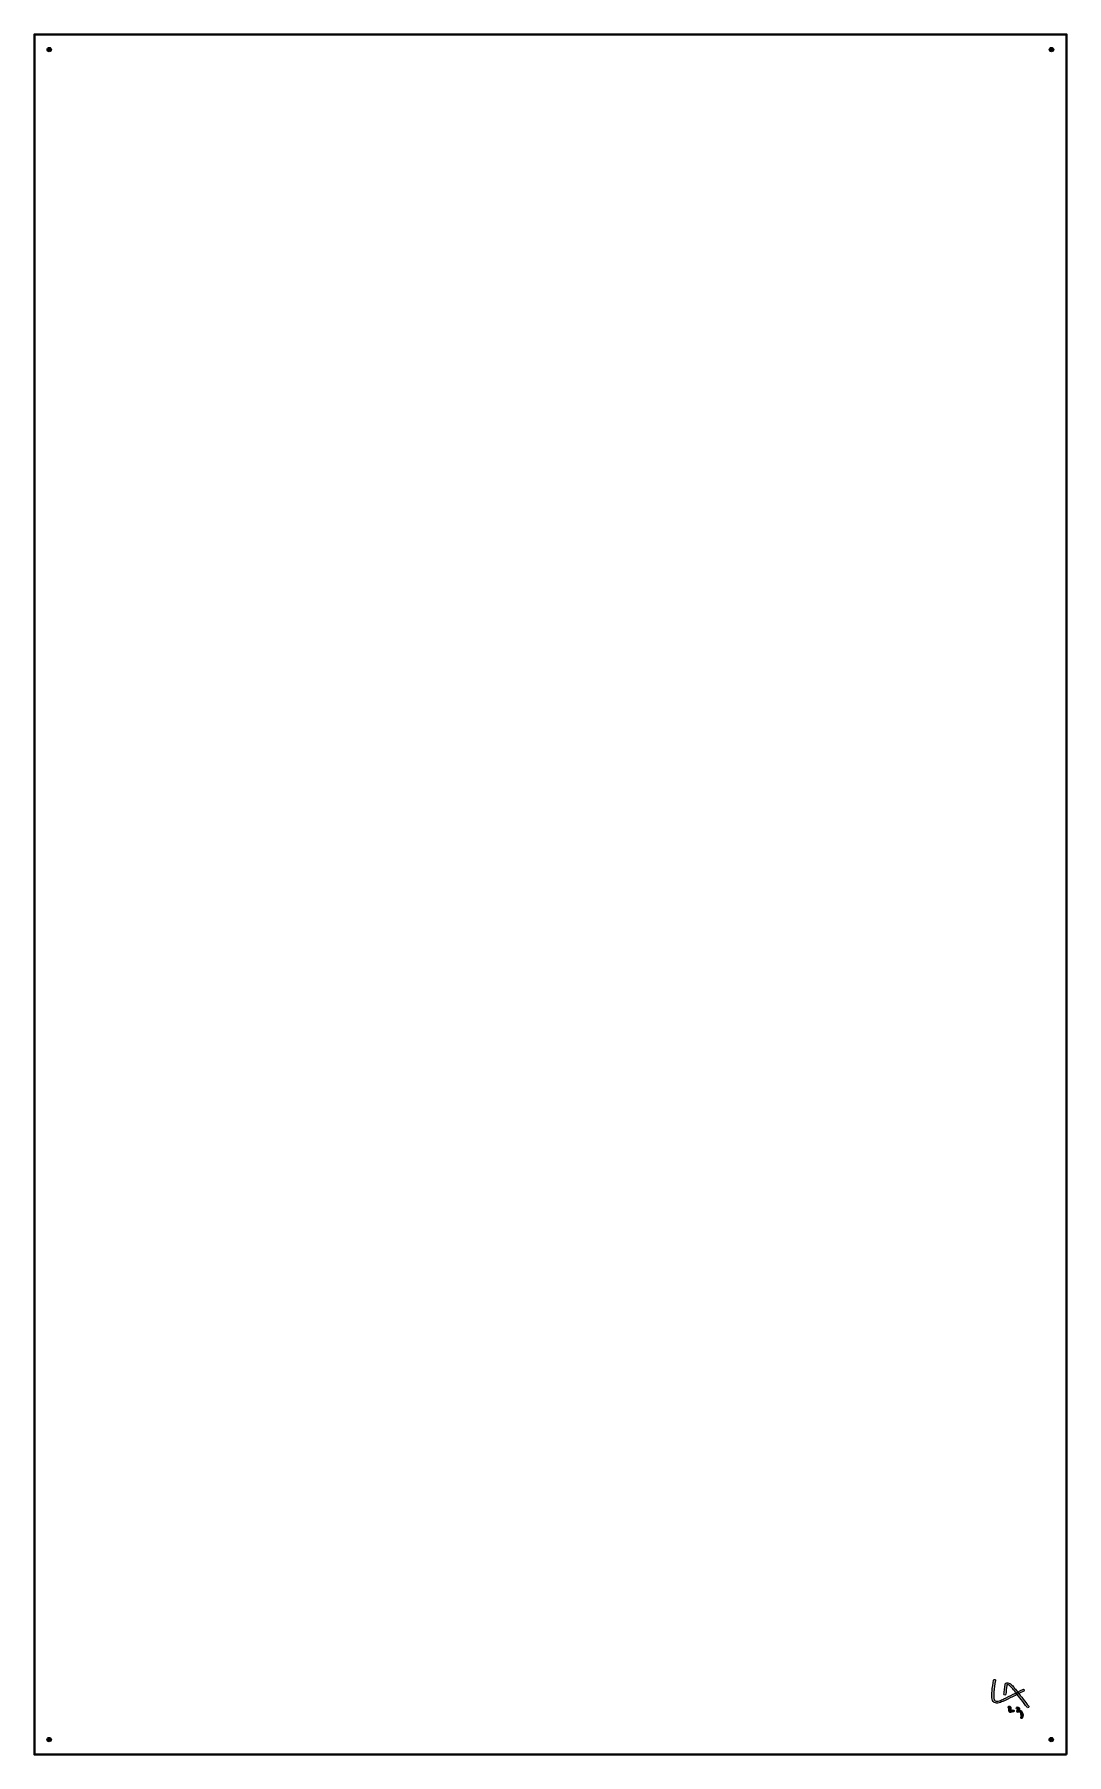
# Model space of a CAD drawing. Header units: millimetres. Extents: x 0 to 1200, y -2000 to 0.
import ezdxf

# ---------------------------------------------------------------- set-up
doc = ezdxf.new("R2010")
doc.units = ezdxf.units.MM
doc.header["$MEASUREMENT"] = 0
for name, color, linetype, lineweight in [('2023-017', 7, 'Continuous', 0), ('Bounding Box', 7, 'Continuous', 0), ('Screws', 7, 'Continuous', 0)]:
    doc.layers.add(name, color=color, linetype=linetype, lineweight=lineweight)

msp = doc.modelspace()

# ---------------------------------------------------------------- hatches: boundary and pattern name
at = {"layer": '2023-017', "true_color": 0x000000, "transparency": 33554687}
h = msp.add_hatch(color=18, dxfattribs=at)
h.dxf.hatch_style = 2
edge = h.paths.add_edge_path()
edge.add_spline(control_points=[(1115.3, -1913.2), (1114.5, -1917.5), (1113.9, -1921.8), (1113.5, -1926.1), (1113.4, -1928.2), (1113.2, -1930.3), (1113.2, -1932.4), (1113.3, -1934.4), (1113.6, -1936.4), (1114.9, -1938), (1117.7, -1941.6), (1122.6, -1939.5), (1126, -1938), (1129.9, -1936.4), (1133.6, -1934.4), (1137.3, -1932.6), (1141.7, -1930.4), (1146, -1928.2), (1150.4, -1925.9), (1150.9, -1925.7), (1151.1, -1924.9), (1150.8, -1924.4), (1150.5, -1923.9), (1149.8, -1923.8), (1149.3, -1924), (1145.6, -1925.9), (1141.9, -1927.8), (1138.2, -1929.6), (1134.6, -1931.5), (1131, -1933.3), (1127.3, -1935.1), (1125.6, -1935.9), (1123.8, -1936.6), (1122, -1937.2), (1120.5, -1937.7), (1118.6, -1938.2), (1117.3, -1937.2), (1116.1, -1936.4), (1115.6, -1934.8), (1115.5, -1933.3), (1115.3, -1931.3), (1115.5, -1929.3), (1115.7, -1927.3), (1116, -1922.8), (1116.6, -1918.3), (1117.4, -1913.8), (1117.6, -1913.2), (1117.3, -1912.6), (1116.7, -1912.5), (1116.1, -1912.3), (1115.4, -1912.6), (1115.3, -1913.2), (1115.3, -1913.2), (1115.3, -1913.2), (1115.3, -1913.2)], knot_values=[0, 0, 0, 0, 1, 1, 1, 2, 2, 2, 3, 3, 3, 4, 4, 4, 5, 5, 5, 6, 6, 6, 7, 7, 7, 8, 8, 8, 9, 9, 9, 10, 10, 10, 11, 11, 11, 12, 12, 12, 13, 13, 13, 14, 14, 14, 15, 15, 15, 16, 16, 16, 17, 17, 17, 18, 18, 18, 18], degree=3, periodic=0)
h = msp.add_hatch(color=18, dxfattribs=at)
h.dxf.hatch_style = 2
edge = h.paths.add_edge_path()
edge.add_spline(control_points=[(1129.4, -1929.6), (1129.9, -1926.2), (1130.3, -1922.9), (1130.8, -1919.6), (1130.8, -1919.2), (1130.8, -1918.9), (1130.9, -1918.5), (1130.9, -1918.5), (1130.9, -1918.4), (1130.9, -1918.4), (1130.9, -1918.1), (1130.9, -1918.3), (1130.8, -1918.4), (1130.8, -1918.4), (1130.8, -1918.4), (1130.8, -1918.5), (1130.7, -1918.5), (1130.7, -1918.5), (1130.8, -1918.5), (1130.8, -1918.5), (1130.8, -1918.5), (1130.9, -1918.5), (1131.5, -1918.5), (1132, -1918.5), (1132.5, -1918.8), (1133.6, -1919.2), (1134.6, -1920.1), (1135.4, -1920.9), (1136.4, -1922), (1137.4, -1923.2), (1138.3, -1924.4), (1139.4, -1925.6), (1140.4, -1926.9), (1141.4, -1928.2), (1143.4, -1930.7), (1145.4, -1933.3), (1147.4, -1935.9), (1149.7, -1938.8), (1151.9, -1941.8), (1154.2, -1944.8), (1154.5, -1945.2), (1155.1, -1945.5), (1155.7, -1945.2), (1156.2, -1944.9), (1156.4, -1944.1), (1156.1, -1943.6), (1151.8, -1938), (1147.5, -1932.4), (1143.1, -1926.8), (1142, -1925.5), (1140.9, -1924.1), (1139.8, -1922.8), (1138.8, -1921.5), (1137.8, -1920.3), (1136.7, -1919.1), (1135.7, -1918.1), (1134.5, -1917.2), (1133.1, -1916.6), (1131.7, -1916.1), (1129.4, -1915.9), (1128.8, -1917.7), (1128.7, -1918.1), (1128.7, -1918.6), (1128.6, -1919.1), (1128.6, -1919.6), (1128.5, -1920.1), (1128.4, -1920.6), (1128.3, -1921.5), (1128.2, -1922.5), (1128, -1923.5), (1127.8, -1925.5), (1127.5, -1927.5), (1127.2, -1929.6), (1127.1, -1930.2), (1127.8, -1930.7), (1128.3, -1930.7), (1129, -1930.7), (1129.4, -1930.2), (1129.4, -1929.6), (1129.4, -1929.6), (1129.4, -1929.6), (1129.4, -1929.6)], knot_values=[0, 0, 0, 0, 1, 1, 1, 2, 2, 2, 3, 3, 3, 4, 4, 4, 5, 5, 5, 6, 6, 6, 7, 7, 7, 8, 8, 8, 9, 9, 9, 10, 10, 10, 11, 11, 11, 12, 12, 12, 13, 13, 13, 14, 14, 14, 15, 15, 15, 16, 16, 16, 17, 17, 17, 18, 18, 18, 19, 19, 19, 20, 20, 20, 21, 21, 21, 22, 22, 22, 23, 23, 23, 24, 24, 24, 25, 25, 25, 26, 26, 26, 27, 27, 27, 27], degree=3, periodic=0)
h = msp.add_hatch(color=18, dxfattribs=at)
h.dxf.hatch_style = 2
edge = h.paths.add_edge_path()
edge.add_spline(control_points=[(1134.2, -1945.5), (1134.1, -1945.7), (1133.8, -1945.8), (1133.6, -1945.8), (1133.7, -1945.8), (1133.7, -1945.8), (1133.5, -1945.8), (1133.6, -1945.8), (1133.5, -1945.8), (1133.4, -1945.7), (1133.4, -1945.8), (1133.4, -1945.7), (1133.3, -1945.6), (1133.2, -1945.5), (1133.2, -1945.5), (1133.2, -1945.6), (1133, -1945.2), (1133.3, -1945.7), (1133.2, -1945.7), (1133.2, -1945.5), (1133.2, -1945.5), (1133.2, -1945.6), (1133.2, -1945.6), (1133.2, -1945.7), (1133.2, -1945.7), (1133.2, -1945.9), (1133.2, -1946), (1133.2, -1946.1), (1133.2, -1946.2), (1133.2, -1946.4), (1133.2, -1946.5), (1133.2, -1946.5), (1133.1, -1947), (1133.2, -1946.7), (1133.1, -1947.1), (1133, -1947.4), (1133, -1947.8), (1132.9, -1948.3), (1132.8, -1948.8), (1133, -1949.3), (1133.1, -1949.8), (1133.5, -1950.3), (1133.9, -1950.6), (1134.4, -1950.8), (1135, -1950.9), (1135.5, -1950.8), (1136.5, -1950.7), (1137.6, -1950.5), (1138.5, -1950.1), (1138.8, -1950), (1139, -1949.8), (1139.2, -1949.6), (1139.3, -1949.3), (1139.4, -1949), (1139.3, -1948.7), (1139.1, -1948.2), (1138.5, -1947.7), (1137.9, -1947.9), (1137.2, -1948.2), (1136.5, -1948.5), (1135.7, -1948.6), (1135.7, -1948.6), (1135.6, -1948.6), (1135.6, -1948.6), (1135.3, -1948.6), (1135.6, -1948.6), (1135.6, -1948.6), (1135.5, -1948.6), (1135.4, -1948.6), (1135.3, -1948.6), (1135.2, -1948.6), (1135.2, -1948.6), (1135.1, -1948.6), (1135, -1948.6), (1135, -1948.6), (1135, -1948.6), (1134.8, -1948.6), (1135.1, -1948.7), (1135, -1948.6), (1135, -1948.6), (1134.9, -1948.6), (1134.9, -1948.6), (1134.9, -1948.6), (1135.1, -1948.7), (1135, -1948.6), (1134.9, -1948.6), (1135.1, -1948.7), (1135.1, -1948.7), (1135.1, -1948.7), (1135.1, -1948.7), (1135, -1948.7), (1135, -1948.6), (1135.1, -1948.8), (1135.1, -1948.8), (1135.1, -1948.8), (1135.1, -1948.7), (1135.1, -1948.7), (1135.1, -1948.7), (1135.1, -1948.9), (1135.1, -1948.8), (1135.1, -1948.8), (1135.1, -1948.7), (1135.1, -1948.7), (1135.1, -1948.7), (1135.1, -1948.6), (1135.1, -1948.6), (1135.1, -1948.6), (1135.1, -1948.8), (1135.1, -1948.7), (1135.1, -1948.7), (1135.1, -1948.6), (1135.1, -1948.5), (1135.1, -1948.5), (1135.1, -1948.4), (1135.1, -1948.3), (1135.1, -1948.3), (1135.1, -1948.3), (1135.1, -1948.2), (1135.1, -1948.1), (1135.1, -1948.3), (1135.1, -1948.3), (1135.1, -1948.2), (1135.1, -1948), (1135.2, -1947.9), (1135.2, -1947.7), (1135.2, -1947.5), (1135.3, -1947.4), (1135.4, -1946.5), (1135.5, -1945.5), (1135.2, -1944.7), (1135, -1944.2), (1134.5, -1943.7), (1134, -1943.6), (1133.3, -1943.5), (1132.6, -1943.7), (1132.3, -1944.3), (1132, -1944.8), (1132.1, -1945.6), (1132.7, -1945.8), (1133.2, -1946.1), (1133.9, -1946), (1134.2, -1945.5), (1134.2, -1945.5), (1134.2, -1945.5), (1134.2, -1945.5)], knot_values=[0, 0, 0, 0, 1, 1, 1, 2, 2, 2, 3, 3, 3, 4, 4, 4, 5, 5, 5, 6, 6, 6, 7, 7, 7, 8, 8, 8, 9, 9, 9, 10, 10, 10, 11, 11, 11, 12, 12, 12, 13, 13, 13, 14, 14, 14, 15, 15, 15, 16, 16, 16, 17, 17, 17, 18, 18, 18, 19, 19, 19, 20, 20, 20, 21, 21, 21, 22, 22, 22, 23, 23, 23, 24, 24, 24, 25, 25, 25, 26, 26, 26, 27, 27, 27, 28, 28, 28, 29, 29, 29, 30, 30, 30, 31, 31, 31, 32, 32, 32, 33, 33, 33, 34, 34, 34, 35, 35, 35, 36, 36, 36, 37, 37, 37, 38, 38, 38, 39, 39, 39, 40, 40, 40, 41, 41, 41, 42, 42, 42, 43, 43, 43, 44, 44, 44, 45, 45, 45, 46, 46, 46, 47, 47, 47, 48, 48, 48, 48], degree=3, periodic=0)
h = msp.add_hatch(color=18, dxfattribs=at)
h.dxf.hatch_style = 2
edge = h.paths.add_edge_path()
edge.add_spline(control_points=[(1143.5, -1946.5), (1143.3, -1946.6), (1143.3, -1946.6), (1143.1, -1946.6), (1143.3, -1946.6), (1143.3, -1946.6), (1143.2, -1946.6), (1143.3, -1946.7), (1143.3, -1946.7), (1143.2, -1946.6), (1143.3, -1946.8), (1143.2, -1946.4), (1143.2, -1946.7), (1143.3, -1946.8), (1143.3, -1946.9), (1143.2, -1947.1), (1143.1, -1947.9), (1142.7, -1948.7), (1142.4, -1949.5), (1142.1, -1950.3), (1143, -1951), (1143.8, -1950.8), (1144.4, -1950.6), (1145.2, -1950.4), (1145.8, -1950.5), (1146.3, -1950.6), (1146.6, -1951), (1146.8, -1951.5), (1147.4, -1953.1), (1147.4, -1954.9), (1147, -1956.5), (1146.6, -1957.9), (1148.7, -1958.5), (1149.1, -1957.1), (1149.7, -1954.9), (1149.7, -1952.4), (1148.7, -1950.3), (1148.2, -1949.4), (1147.4, -1948.6), (1146.4, -1948.4), (1145.3, -1948.2), (1144.2, -1948.4), (1143.2, -1948.7), (1143.6, -1949.1), (1144.1, -1949.6), (1144.5, -1950), (1145, -1948.8), (1145.8, -1947.3), (1145.3, -1945.9), (1144.8, -1944.5), (1143.1, -1943.9), (1141.9, -1944.9), (1141.5, -1945.3), (1141.5, -1946.1), (1141.9, -1946.5), (1142.4, -1946.9), (1143, -1946.9), (1143.5, -1946.5), (1143.5, -1946.5), (1143.5, -1946.5), (1143.5, -1946.5)], knot_values=[0, 0, 0, 0, 1, 1, 1, 2, 2, 2, 3, 3, 3, 4, 4, 4, 5, 5, 5, 6, 6, 6, 7, 7, 7, 8, 8, 8, 9, 9, 9, 10, 10, 10, 11, 11, 11, 12, 12, 12, 13, 13, 13, 14, 14, 14, 15, 15, 15, 16, 16, 16, 17, 17, 17, 18, 18, 18, 19, 19, 19, 20, 20, 20, 20], degree=3, periodic=0)
at = {"layer": 'Screws', "true_color": 0x000000, "transparency": 33554687}
h = msp.add_hatch(color=18, dxfattribs=at)
h.dxf.hatch_style = 2
edge = h.paths.add_edge_path()
edge.add_ellipse((17.4, -17.5), major_axis=(2.56, 0), ratio=0.965517, start_angle=0, end_angle=360)
h = msp.add_hatch(color=18, dxfattribs=at)
h.dxf.hatch_style = 2
edge = h.paths.add_edge_path()
edge.add_ellipse((1182.6, -17.5), major_axis=(2.56, 0), ratio=0.965517, start_angle=0, end_angle=360)
h = msp.add_hatch(color=18, dxfattribs=at)
h.dxf.hatch_style = 2
edge = h.paths.add_edge_path()
edge.add_ellipse((17.3, -1982.4), major_axis=(2.56, 0), ratio=0.965517, start_angle=0, end_angle=360)
h = msp.add_hatch(color=18, dxfattribs=at)
h.dxf.hatch_style = 2
edge = h.paths.add_edge_path()
edge.add_ellipse((1182.4, -1982.4), major_axis=(2.56, 0), ratio=0.965517, start_angle=0, end_angle=360)

# ---------------------------------------------------------------- linework, layer by layer
at = {"layer": '2023-017'}
for points, knots in [([(1115.3, -1913.2), (1114.5, -1917.5), (1113.9, -1921.8), (1113.5, -1926.1), (1113.4, -1928.2), (1113.2, -1930.3), (1113.2, -1932.4), (1113.3, -1934.4), (1113.6, -1936.4), (1114.9, -1938), (1117.7, -1941.6), (1122.6, -1939.5), (1126, -1938), (1129.9, -1936.4), (1133.6, -1934.4), (1137.3, -1932.6), (1141.7, -1930.4), (1146, -1928.2), (1150.4, -1925.9), (1150.9, -1925.7), (1151.1, -1924.9), (1150.8, -1924.4), (1150.5, -1923.9), (1149.8, -1923.8), (1149.3, -1924), (1145.6, -1925.9), (1141.9, -1927.8), (1138.2, -1929.6), (1134.6, -1931.5), (1131, -1933.3), (1127.3, -1935.1), (1125.6, -1935.9), (1123.8, -1936.6), (1122, -1937.2), (1120.5, -1937.7), (1118.6, -1938.2), (1117.3, -1937.2), (1116.1, -1936.4), (1115.6, -1934.8), (1115.5, -1933.3), (1115.3, -1931.3), (1115.5, -1929.3), (1115.7, -1927.3), (1116, -1922.8), (1116.6, -1918.3), (1117.4, -1913.8), (1117.6, -1913.2), (1117.3, -1912.6), (1116.7, -1912.5), (1116.1, -1912.3), (1115.4, -1912.6), (1115.3, -1913.2), (1115.3, -1913.2), (1115.3, -1913.2), (1115.3, -1913.2)], [0, 0, 0, 0, 1, 1, 1, 2, 2, 2, 3, 3, 3, 4, 4, 4, 5, 5, 5, 6, 6, 6, 7, 7, 7, 8, 8, 8, 9, 9, 9, 10, 10, 10, 11, 11, 11, 12, 12, 12, 13, 13, 13, 14, 14, 14, 15, 15, 15, 16, 16, 16, 17, 17, 17, 18, 18, 18, 18]), ([(1129.4, -1929.6), (1129.9, -1926.2), (1130.3, -1922.9), (1130.8, -1919.6), (1130.8, -1919.2), (1130.8, -1918.9), (1130.9, -1918.5), (1130.9, -1918.5), (1130.9, -1918.4), (1130.9, -1918.4), (1130.9, -1918.1), (1130.9, -1918.3), (1130.8, -1918.4), (1130.8, -1918.4), (1130.8, -1918.4), (1130.8, -1918.5), (1130.7, -1918.5), (1130.7, -1918.5), (1130.8, -1918.5), (1130.8, -1918.5), (1130.8, -1918.5), (1130.9, -1918.5), (1131.5, -1918.5), (1132, -1918.5), (1132.5, -1918.8), (1133.6, -1919.2), (1134.6, -1920.1), (1135.4, -1920.9), (1136.4, -1922), (1137.4, -1923.2), (1138.3, -1924.4), (1139.4, -1925.6), (1140.4, -1926.9), (1141.4, -1928.2), (1143.4, -1930.7), (1145.4, -1933.3), (1147.4, -1935.9), (1149.7, -1938.8), (1151.9, -1941.8), (1154.2, -1944.8), (1154.5, -1945.2), (1155.1, -1945.5), (1155.7, -1945.2), (1156.2, -1944.9), (1156.4, -1944.1), (1156.1, -1943.6), (1151.8, -1938), (1147.5, -1932.4), (1143.1, -1926.8), (1142, -1925.5), (1140.9, -1924.1), (1139.8, -1922.8), (1138.8, -1921.5), (1137.8, -1920.3), (1136.7, -1919.1), (1135.7, -1918.1), (1134.5, -1917.2), (1133.1, -1916.6), (1131.7, -1916.1), (1129.4, -1915.9), (1128.8, -1917.7), (1128.7, -1918.1), (1128.7, -1918.6), (1128.6, -1919.1), (1128.6, -1919.6), (1128.5, -1920.1), (1128.4, -1920.6), (1128.3, -1921.5), (1128.2, -1922.5), (1128, -1923.5), (1127.8, -1925.5), (1127.5, -1927.5), (1127.2, -1929.6), (1127.1, -1930.2), (1127.8, -1930.7), (1128.3, -1930.7), (1129, -1930.7), (1129.4, -1930.2), (1129.4, -1929.6), (1129.4, -1929.6), (1129.4, -1929.6), (1129.4, -1929.6)], [0, 0, 0, 0, 1, 1, 1, 2, 2, 2, 3, 3, 3, 4, 4, 4, 5, 5, 5, 6, 6, 6, 7, 7, 7, 8, 8, 8, 9, 9, 9, 10, 10, 10, 11, 11, 11, 12, 12, 12, 13, 13, 13, 14, 14, 14, 15, 15, 15, 16, 16, 16, 17, 17, 17, 18, 18, 18, 19, 19, 19, 20, 20, 20, 21, 21, 21, 22, 22, 22, 23, 23, 23, 24, 24, 24, 25, 25, 25, 26, 26, 26, 27, 27, 27, 27]), ([(1134.2, -1945.5), (1134.1, -1945.7), (1133.8, -1945.8), (1133.6, -1945.8), (1133.7, -1945.8), (1133.7, -1945.8), (1133.5, -1945.8), (1133.6, -1945.8), (1133.5, -1945.8), (1133.4, -1945.7), (1133.4, -1945.8), (1133.4, -1945.7), (1133.3, -1945.6), (1133.2, -1945.5), (1133.2, -1945.5), (1133.2, -1945.6), (1133, -1945.2), (1133.3, -1945.7), (1133.2, -1945.7), (1133.2, -1945.5), (1133.2, -1945.5), (1133.2, -1945.6), (1133.2, -1945.6), (1133.2, -1945.7), (1133.2, -1945.7), (1133.2, -1945.9), (1133.2, -1946), (1133.2, -1946.1), (1133.2, -1946.2), (1133.2, -1946.4), (1133.2, -1946.5), (1133.2, -1946.5), (1133.1, -1947), (1133.2, -1946.7), (1133.1, -1947.1), (1133, -1947.4), (1133, -1947.8), (1132.9, -1948.3), (1132.8, -1948.8), (1133, -1949.3), (1133.1, -1949.8), (1133.5, -1950.3), (1133.9, -1950.6), (1134.4, -1950.8), (1135, -1950.9), (1135.5, -1950.8), (1136.5, -1950.7), (1137.6, -1950.5), (1138.5, -1950.1), (1138.8, -1950), (1139, -1949.8), (1139.2, -1949.6), (1139.3, -1949.3), (1139.4, -1949), (1139.3, -1948.7), (1139.1, -1948.2), (1138.5, -1947.7), (1137.9, -1947.9), (1137.2, -1948.2), (1136.5, -1948.5), (1135.7, -1948.6), (1135.7, -1948.6), (1135.6, -1948.6), (1135.6, -1948.6), (1135.3, -1948.6), (1135.6, -1948.6), (1135.6, -1948.6), (1135.5, -1948.6), (1135.4, -1948.6), (1135.3, -1948.6), (1135.2, -1948.6), (1135.2, -1948.6), (1135.1, -1948.6), (1135, -1948.6), (1135, -1948.6), (1135, -1948.6), (1134.8, -1948.6), (1135.1, -1948.7), (1135, -1948.6), (1135, -1948.6), (1134.9, -1948.6), (1134.9, -1948.6), (1134.9, -1948.6), (1135.1, -1948.7), (1135, -1948.6), (1134.9, -1948.6), (1135.1, -1948.7), (1135.1, -1948.7), (1135.1, -1948.7), (1135.1, -1948.7), (1135, -1948.7), (1135, -1948.6), (1135.1, -1948.8), (1135.1, -1948.8), (1135.1, -1948.8), (1135.1, -1948.7), (1135.1, -1948.7), (1135.1, -1948.7), (1135.1, -1948.9), (1135.1, -1948.8), (1135.1, -1948.8), (1135.1, -1948.7), (1135.1, -1948.7), (1135.1, -1948.7), (1135.1, -1948.6), (1135.1, -1948.6), (1135.1, -1948.6), (1135.1, -1948.8), (1135.1, -1948.7), (1135.1, -1948.7), (1135.1, -1948.6), (1135.1, -1948.5), (1135.1, -1948.5), (1135.1, -1948.4), (1135.1, -1948.3), (1135.1, -1948.3), (1135.1, -1948.3), (1135.1, -1948.2), (1135.1, -1948.1), (1135.1, -1948.3), (1135.1, -1948.3), (1135.1, -1948.2), (1135.1, -1948), (1135.2, -1947.9), (1135.2, -1947.7), (1135.2, -1947.5), (1135.3, -1947.4), (1135.4, -1946.5), (1135.5, -1945.5), (1135.2, -1944.7), (1135, -1944.2), (1134.5, -1943.7), (1134, -1943.6), (1133.3, -1943.5), (1132.6, -1943.7), (1132.3, -1944.3), (1132, -1944.8), (1132.1, -1945.6), (1132.7, -1945.8), (1133.2, -1946.1), (1133.9, -1946), (1134.2, -1945.5), (1134.2, -1945.5), (1134.2, -1945.5), (1134.2, -1945.5)], [0, 0, 0, 0, 1, 1, 1, 2, 2, 2, 3, 3, 3, 4, 4, 4, 5, 5, 5, 6, 6, 6, 7, 7, 7, 8, 8, 8, 9, 9, 9, 10, 10, 10, 11, 11, 11, 12, 12, 12, 13, 13, 13, 14, 14, 14, 15, 15, 15, 16, 16, 16, 17, 17, 17, 18, 18, 18, 19, 19, 19, 20, 20, 20, 21, 21, 21, 22, 22, 22, 23, 23, 23, 24, 24, 24, 25, 25, 25, 26, 26, 26, 27, 27, 27, 28, 28, 28, 29, 29, 29, 30, 30, 30, 31, 31, 31, 32, 32, 32, 33, 33, 33, 34, 34, 34, 35, 35, 35, 36, 36, 36, 37, 37, 37, 38, 38, 38, 39, 39, 39, 40, 40, 40, 41, 41, 41, 42, 42, 42, 43, 43, 43, 44, 44, 44, 45, 45, 45, 46, 46, 46, 47, 47, 47, 48, 48, 48, 48]), ([(1143.5, -1946.5), (1143.3, -1946.6), (1143.3, -1946.6), (1143.1, -1946.6), (1143.3, -1946.6), (1143.3, -1946.6), (1143.2, -1946.6), (1143.3, -1946.7), (1143.3, -1946.7), (1143.2, -1946.6), (1143.3, -1946.8), (1143.2, -1946.4), (1143.2, -1946.7), (1143.3, -1946.8), (1143.3, -1946.9), (1143.2, -1947.1), (1143.1, -1947.9), (1142.7, -1948.7), (1142.4, -1949.5), (1142.1, -1950.3), (1143, -1951), (1143.8, -1950.8), (1144.4, -1950.6), (1145.2, -1950.4), (1145.8, -1950.5), (1146.3, -1950.6), (1146.6, -1951), (1146.8, -1951.5), (1147.4, -1953.1), (1147.4, -1954.9), (1147, -1956.5), (1146.6, -1957.9), (1148.7, -1958.5), (1149.1, -1957.1), (1149.7, -1954.9), (1149.7, -1952.4), (1148.7, -1950.3), (1148.2, -1949.4), (1147.4, -1948.6), (1146.4, -1948.4), (1145.3, -1948.2), (1144.2, -1948.4), (1143.2, -1948.7), (1143.6, -1949.1), (1144.1, -1949.6), (1144.5, -1950), (1145, -1948.8), (1145.8, -1947.3), (1145.3, -1945.9), (1144.8, -1944.5), (1143.1, -1943.9), (1141.9, -1944.9), (1141.5, -1945.3), (1141.5, -1946.1), (1141.9, -1946.5), (1142.4, -1946.9), (1143, -1946.9), (1143.5, -1946.5), (1143.5, -1946.5), (1143.5, -1946.5), (1143.5, -1946.5)], [0, 0, 0, 0, 1, 1, 1, 2, 2, 2, 3, 3, 3, 4, 4, 4, 5, 5, 5, 6, 6, 6, 7, 7, 7, 8, 8, 8, 9, 9, 9, 10, 10, 10, 11, 11, 11, 12, 12, 12, 13, 13, 13, 14, 14, 14, 15, 15, 15, 16, 16, 16, 17, 17, 17, 18, 18, 18, 19, 19, 19, 20, 20, 20, 20])]:
    msp.add_open_spline(points, degree=3, knots=knots, dxfattribs=at)
at = {"layer": 'Bounding Box', "color": 18, "lineweight": 40, "true_color": 0x000000}
msp.add_lwpolyline([(1200.2, -1999.8), (0.2, -1999.8), (0.2, 0.2), (1200.2, 0.2)], close=True, dxfattribs=at)
at = {"layer": 'Screws'}
for centre in [(17.4, -17.5), (1182.6, -17.5), (17.3, -1982.4), (1182.4, -1982.4)]:
    msp.add_ellipse(centre, major_axis=(2.56, 0), ratio=0.965517, dxfattribs=at)

doc.saveas('drawing.dxf')
